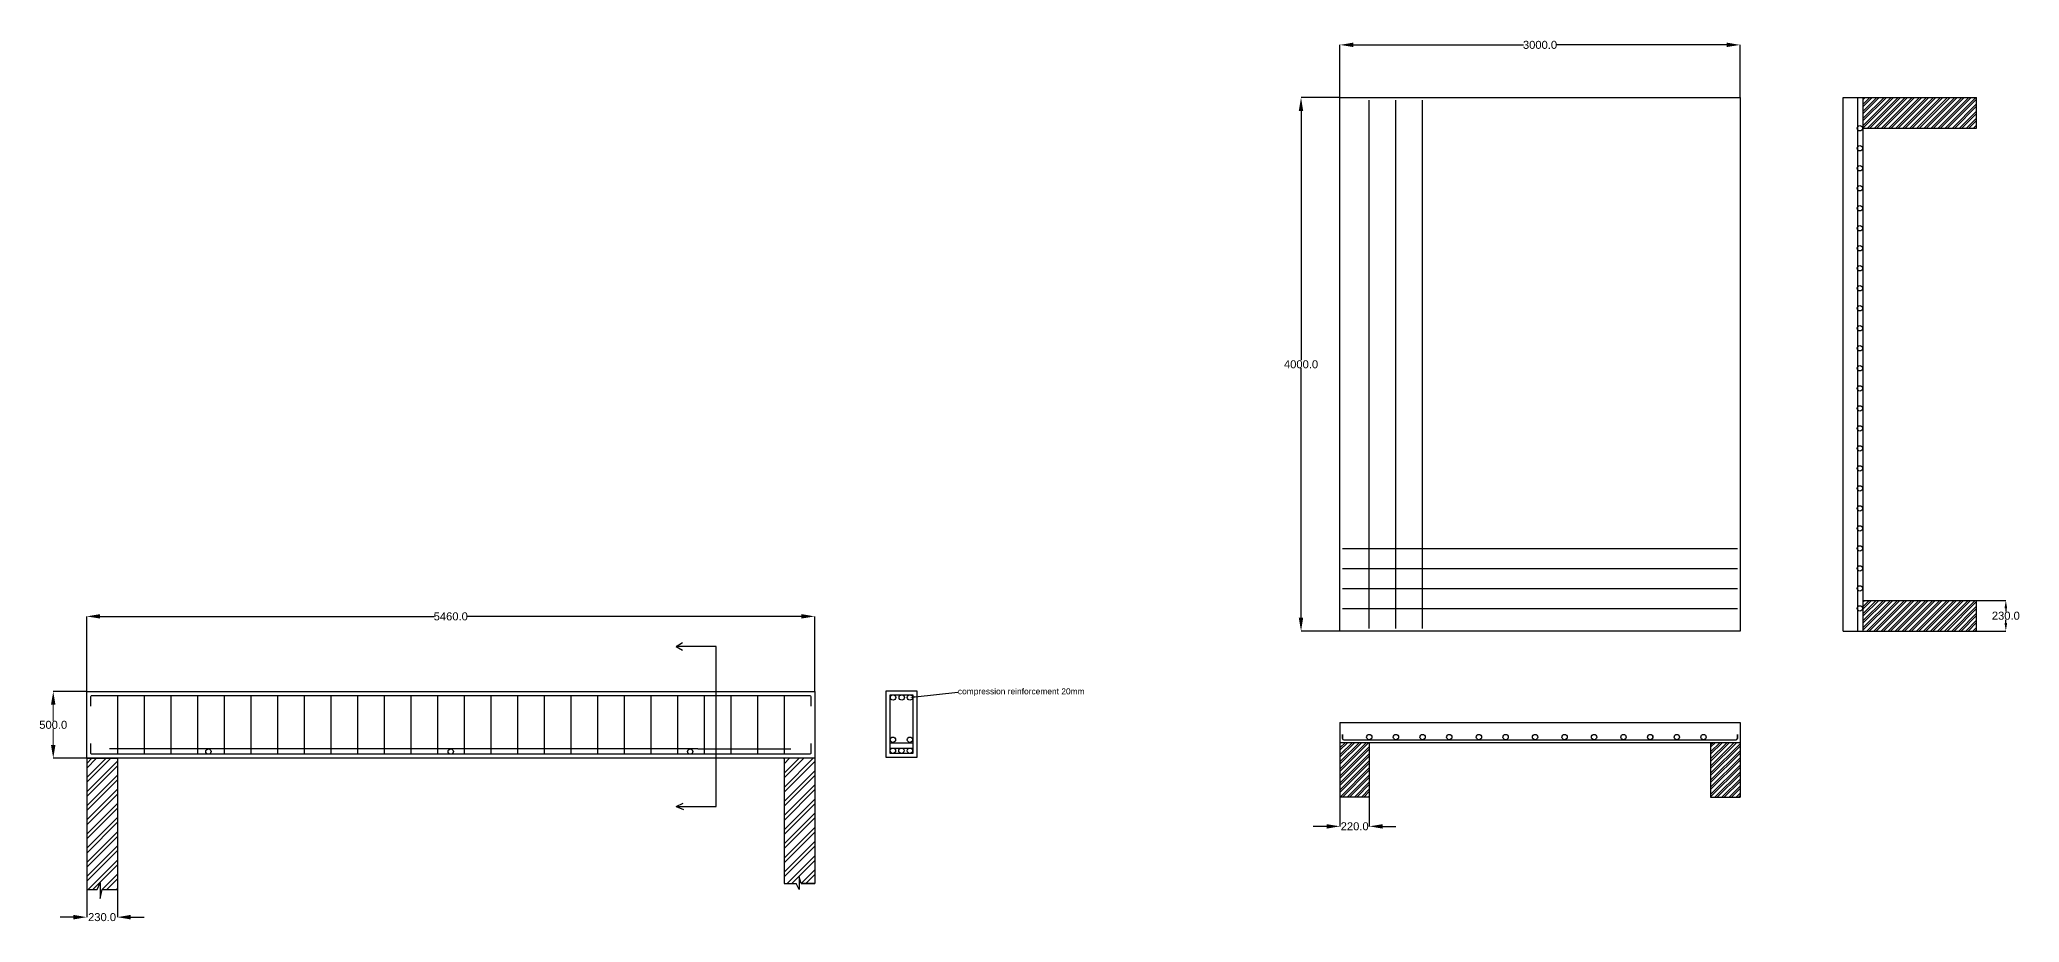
# Model space of a CAD drawing. Header units: millimetres. Extents: x 40145 to 205557, y -151835 to 42548.
# Drawn here: x 95506 to 110352, y 26145 to 32764 of the extents above; entities that cross this region are included whole.
import ezdxf
from ezdxf import colors
from ezdxf.entities.mleader import LeaderData, LeaderLine
from ezdxf.math import Vec2, Vec3

# ---------------------------------------------------------------- set-up
doc = ezdxf.new("R2010")
doc.units = ezdxf.units.MM
doc.styles.get("Standard").update_dxf_attribs({"font": 'arial.ttf'})
doc.dimstyles.get("Standard").update_dxf_attribs({"dimtxt": 0.18, "dimasz": 0.18, "dimexe": 0.18, "dimexo": 0.0625, "dimgap": 0.09, "dimtad": 0, "dimtih": 1, "dimtoh": 1, "dimdec": 4, "dimzin": 0, "dimdsep": 46, "dimtxsty": 'Standard', "dimcen": 0.09, "dimadec": 0, "dimazin": 0, "dimtfac": 1, "dimtdec": 4, "dimtofl": 0, "dimtmove": 0, "dimatfit": 3, "dimfxl": 1, "dimtolj": 1, "dimtzin": 0, "dimarcsym": 0})
pattern_1 = [(45, (91409.085, 27553.966), (-26.516504, 26.516504), []), (45, (91426.762, 27553.966), (-26.516504, 26.516504), [])]

# ---------------------------------------------------------------- blocks, each defined once
blk = doc.blocks.new('*D29')
at = {"color": 0, "lineweight": -2, "transparency": 16777216}
for p, q in [((105257, 32329), (105257, 32724)), ((105357, 32724), (106632, 32724)), ((108157, 32724), (106881, 32724)), ((108257, 32329), (108257, 32724))]:
    blk.add_line(p, q, dxfattribs=at)
at = {"color": 0, "transparency": 16777216}
for points in [[(105357, 32741), (105357, 32708), (105257, 32724)], [(108157, 32741), (108157, 32708), (108257, 32724)]]:
    blk.add_solid(points, dxfattribs=at)
at = {"layer": 'Defpoints', "color": 0, "transparency": 16777216}
for p in [(108257, 32724), (105257, 32329), (108257, 32329)]:
    blk.add_point(p, dxfattribs=at)
at = {"color": 0, "transparency": 16777216, "insert": (106757, 32724), "char_height": 60, "attachment_point": 5}
blk.add_mtext('\\A1;3000.0', dxfattribs=at)
blk = doc.blocks.new('*D30')
at = {"color": 0, "lineweight": -2, "transparency": 16777216}
for p, q in [((105257, 32329), (104965, 32329)), ((105257, 28329), (104965, 28329))]:
    blk.add_line(p, q, dxfattribs=at)
at = {"color": 0, "lineweight": -3, "transparency": 16777216}
for p, q in [((104965, 32229), (104965, 30360)), ((104965, 28429), (104965, 30299))]:
    blk.add_line(p, q, dxfattribs=at)
at = {"color": 0, "transparency": 16777216}
for points in [[(104948, 32229), (104981, 32229), (104965, 32329)], [(104948, 28429), (104981, 28429), (104965, 28329)]]:
    blk.add_solid(points, dxfattribs=at)
at = {"layer": 'Defpoints', "color": 0, "transparency": 16777216}
for p in [(105257, 32329), (104965, 28329), (105257, 28329)]:
    blk.add_point(p, dxfattribs=at)
at = {"color": 0, "transparency": 16777216, "insert": (104965, 30329), "char_height": 60, "attachment_point": 5}
blk.add_mtext('\\A1;4000.0', dxfattribs=at)
blk = doc.blocks.new('*D31')
at = {"color": 0, "lineweight": -2, "transparency": 16777216}
for p, q in [((95859, 27876), (95859, 28439)), ((95959, 28439), (98464, 28439)), ((101219, 28439), (98713, 28439)), ((101319, 27876), (101319, 28439))]:
    blk.add_line(p, q, dxfattribs=at)
at = {"color": 0, "transparency": 16777216}
for points in [[(95959, 28456), (95959, 28423), (95859, 28439)], [(101219, 28456), (101219, 28423), (101319, 28439)]]:
    blk.add_solid(points, dxfattribs=at)
at = {"layer": 'Defpoints', "color": 0, "transparency": 16777216}
for p in [(101319, 28439), (95859, 27876), (101319, 27876)]:
    blk.add_point(p, dxfattribs=at)
at = {"color": 0, "transparency": 16777216, "insert": (98589, 28439), "char_height": 60, "attachment_point": 5}
blk.add_mtext('\\A1;5460.0', dxfattribs=at)
blk = doc.blocks.new('*D32')
at = {"color": 0, "lineweight": -2, "transparency": 16777216}
for p, q in [((95859, 27876), (95608, 27876)), ((95859, 27376), (95608, 27376))]:
    blk.add_line(p, q, dxfattribs=at)
at = {"color": 0, "lineweight": 15, "transparency": 16777216}
for p, q in [((95608, 27776), (95608, 27656)), ((95608, 27476), (95608, 27595))]:
    blk.add_line(p, q, dxfattribs=at)
at = {"color": 0, "transparency": 16777216}
for points in [[(95591, 27776), (95625, 27776), (95608, 27876)], [(95591, 27476), (95625, 27476), (95608, 27376)]]:
    blk.add_solid(points, dxfattribs=at)
at = {"layer": 'Defpoints', "color": 0, "transparency": 16777216}
for p in [(95859, 27876), (95608, 27376), (95859, 27376)]:
    blk.add_point(p, dxfattribs=at)
at = {"color": 0, "transparency": 16777216, "insert": (95608, 27626), "char_height": 60, "attachment_point": 5}
blk.add_mtext('\\A1;500.0', dxfattribs=at)
blk = doc.blocks.new('*D33')
at = {"color": 0, "lineweight": -2, "transparency": 16777216}
for p, q in [((95859, 26392), (95859, 26184)), ((96089, 26392), (96089, 26184)), ((95759, 26184), (95659, 26184)), ((96189, 26184), (96289, 26184))]:
    blk.add_line(p, q, dxfattribs=at)
at = {"color": 0, "transparency": 16777216}
for points in [[(95759, 26201), (95759, 26167), (95859, 26184)], [(96189, 26201), (96189, 26167), (96089, 26184)]]:
    blk.add_solid(points, dxfattribs=at)
at = {"layer": 'Defpoints', "color": 0, "transparency": 16777216}
for p in [(95859, 26392), (96089, 26392), (96089, 26184)]:
    blk.add_point(p, dxfattribs=at)
at = {"color": 0, "transparency": 16777216, "insert": (95974, 26184), "char_height": 60, "attachment_point": 5}
blk.add_mtext('\\A1;230.0', dxfattribs=at)
blk = doc.blocks.new('*D34')
at = {"color": 0, "lineweight": -2, "transparency": 16777216}
for p, q in [((105257, 27087), (105257, 26864)), ((105477, 27087), (105477, 26864)), ((105157, 26865), (105057, 26865)), ((105577, 26865), (105677, 26865))]:
    blk.add_line(p, q, dxfattribs=at)
at = {"color": 0, "transparency": 16777216}
for points in [[(105157, 26881), (105157, 26848), (105257, 26865)], [(105577, 26881), (105577, 26848), (105477, 26865)]]:
    blk.add_solid(points, dxfattribs=at)
at = {"layer": 'Defpoints', "color": 0, "transparency": 16777216}
for p in [(105257, 27087), (105477, 27087), (105477, 26865)]:
    blk.add_point(p, dxfattribs=at)
at = {"color": 0, "transparency": 16777216, "insert": (105367, 26865), "char_height": 60, "attachment_point": 5}
blk.add_mtext('\\A1;220.0', dxfattribs=at)
blk = doc.blocks.new('*D35')
at = {"color": 0, "lineweight": -2, "transparency": 16777216}
for p, q in [((110031, 28559), (110250, 28559)), ((110250, 28499), (110250, 28475)), ((110250, 28389), (110250, 28413)), ((110031, 28329), (110250, 28329))]:
    blk.add_line(p, q, dxfattribs=at)
at = {"color": 0, "transparency": 16777216}
for points in [[(110240, 28499), (110260, 28499), (110250, 28559)], [(110240, 28389), (110260, 28389), (110250, 28329)]]:
    blk.add_solid(points, dxfattribs=at)
at = {"layer": 'Defpoints', "color": 0, "transparency": 16777216}
for p in [(110031, 28559), (110031, 28329), (110250, 28329)]:
    blk.add_point(p, dxfattribs=at)
at = {"color": 0, "transparency": 16777216, "insert": (110250, 28444), "char_height": 60, "attachment_point": 5}
blk.add_mtext('\\A1;230.0', dxfattribs=at)

msp = doc.modelspace()

# ---------------------------------------------------------------- hatches: boundary and pattern name
h = msp.add_hatch()
h.set_pattern_fill('ANSI32', color=256, scale=100)
h.set_pattern_definition(pattern_1)
h.paths.add_polyline_path([(110031.03429, 28329.22768), (110031.03429, 28559.22768), (109181.03429, 28559.22768), (109181.03429, 28329.22768)])
h.paths.add_polyline_path([(109181.03429, 32329.22768), (109181.03429, 32099.22768), (110031.03429, 32099.22768), (110031.03429, 32329.22768)])
h = msp.add_hatch()
h.set_pattern_fill('ANSI32', color=256, scale=100)
h.set_pattern_definition(pattern_1)
h.paths.add_polyline_path([(105476.61651, 27494.38987), (105256.61651, 27494.38987), (105256.61651, 27087.3007), (105476.61651, 27087.3007)])
h.paths.add_polyline_path([(108256.61651, 27494.38987), (108036.61651, 27494.38987), (108036.61651, 27083.29929), (108256.61651, 27083.29929)])
h = msp.add_hatch()
h.set_pattern_fill('ANSI32', color=256, scale=200)
h.set_pattern_definition([(45, (91409.085, 27553.966), (-53.033, 53.033), []), (45, (91444.44, 27553.966), (-53.033, 53.033), [])])
h.paths.add_polyline_path([(96088.82872, 27375.62105), (95858.82872, 27375.62105), (95858.82872, 26392.37238), (96088.82872, 26392.37238), (96088.82872, 26395.57656)])
h.paths.add_polyline_path([(101318.82872, 27375.62105), (101088.82872, 27375.62105), (101088.82872, 26437.00402), (101318.82872, 26437.00402)])

# ---------------------------------------------------------------- linework, layer by layer
for p, q in [((105476.61651, 28349.22768), (105476.61651, 32309.22768)), ((105676.61651, 28349.22768), (105676.61651, 32309.22768)), ((105876.61651, 28349.22768), (105876.61651, 32309.22768)), ((109031.03429, 28329.22768), (109031.03429, 32329.22768)), ((109031.03429, 32329.22768), (110031.03429, 32329.22768)), ((109141.03429, 28329.22768), (109141.03429, 32329.22768)), ((109181.03429, 28329.22768), (109181.03429, 32329.22768)), ((110031.03429, 32099.22768), (110031.03429, 32329.22768)), ((109181.03429, 32099.22768), (110031.03429, 32099.22768)), ((105276.61651, 28949.22768), (108236.61651, 28949.22768)), ((105276.61651, 28799.22768), (108236.61651, 28799.22768)), ((105276.61651, 28649.22768), (108236.61651, 28649.22768)), ((109181.03429, 28559.22768), (110031.03429, 28559.22768)), ((110031.03429, 28329.22768), (110031.03429, 28559.22768)), ((105276.61651, 28499.22768), (108236.61651, 28499.22768)), ((100278.32614, 28212.67474), (100327.53983, 28242.2539)), ((100278.32614, 28212.67474), (100325.85845, 28186.80305)), ((109031.03429, 28329.22768), (110031.03429, 28329.22768)), ((96088.82872, 27845.62105), (96088.82872, 27405.62105)), ((96288.82872, 27845.62105), (96288.82872, 27405.62105)), ((96488.82872, 27845.62105), (96488.82872, 27405.62105)), ((96688.82872, 27845.62105), (96688.82872, 27405.62105)), ((96888.82872, 27845.62105), (96888.82872, 27405.62105)), ((97088.82872, 27845.62105), (97088.82872, 27405.62105)), ((97288.82872, 27845.62105), (97288.82872, 27405.62105)), ((97488.82872, 27845.62105), (97488.82872, 27405.62105)), ((97688.82872, 27845.62105), (97688.82872, 27405.62105)), ((97888.82872, 27845.62105), (97888.82872, 27405.62105)), ((98088.82872, 27845.62105), (98088.82872, 27405.62105)), ((98288.82872, 27845.62105), (98288.82872, 27405.62105)), ((98488.82872, 27845.62105), (98488.82872, 27405.62105)), ((98688.82872, 27845.62105), (98688.82872, 27405.62105)), ((98888.82872, 27845.62105), (98888.82872, 27405.62105)), ((99088.82872, 27845.62105), (99088.82872, 27405.62105)), ((99288.82872, 27845.62105), (99288.82872, 27405.62105)), ((99488.82872, 27845.62105), (99488.82872, 27405.62105)), ((99688.82872, 27845.62105), (99688.82872, 27405.62105)), ((99888.82872, 27845.62105), (99888.82872, 27405.62105)), ((100088.82872, 27845.62105), (100088.82872, 27405.62105)), ((100288.82872, 27845.62105), (100288.82872, 27405.62105)), ((100488.82872, 27845.62105), (100488.82872, 27405.62105)), ((100688.82872, 27845.62105), (100688.82872, 27405.62105)), ((100888.82872, 27845.62105), (100888.82872, 27405.62105)), ((101088.82872, 27845.62105), (101088.82872, 27405.62105)), ((105256.61651, 27644.38987), (105256.61651, 27644.38987)), ((105256.61651, 27644.38987), (108256.61651, 27644.38987)), ((105256.61651, 27644.38987), (105256.61651, 27087.3007)), ((108256.61651, 27644.38987), (108256.61651, 27083.29929)), ((101883.24102, 27492.20283), (102053.24102, 27492.20283)), ((105256.61651, 27514.38987), (105256.61651, 27514.38987)), ((105256.61651, 27514.38987), (105256.61651, 27514.38987)), ((105256.61651, 27514.38987), (105256.61651, 27514.38987)), ((105256.61651, 27514.38987), (105256.61651, 27514.38987)), ((105256.61651, 27514.38987), (105256.61651, 27514.38987)), ((105256.61651, 27494.38987), (108256.61651, 27494.38987)), ((105276.61651, 27554.38987), (105276.61651, 27524.38987)), ((105276.61651, 27524.38987), (105276.61651, 27554.38987)), ((105286.61651, 27514.38987), (108226.61651, 27514.38987)), ((105476.61651, 27494.38987), (105476.61651, 27087.3007)), ((108036.61651, 27494.38987), (108036.61651, 27083.29929)), ((108236.61651, 27554.38987), (108236.61651, 27524.38987)), ((108236.61651, 27524.38987), (108236.61651, 27554.38987)), ((108236.61651, 27554.38987), (108236.61651, 27554.38987)), ((95858.82872, 27375.62105), (95858.82872, 26392.37238)), ((95858.82872, 27375.62105), (96088.82872, 27375.62105)), ((96771.80641, 27445.62105), (96029.43272, 27445.62105)), ((96088.82872, 27375.62105), (96088.82872, 26395.57656)), ((100442.32485, 27445.62105), (96771.80641, 27445.62105)), ((100442.32485, 27445.62105), (101139.30724, 27445.62105)), ((101318.82872, 27375.62105), (101088.82872, 27375.62105)), ((101088.82872, 27375.62105), (101088.82872, 27375.62105)), ((101088.82872, 27375.62105), (101088.82872, 26437.00402)), ((101318.82872, 27375.62105), (101318.82872, 26437.00402)), ((101883.24102, 27412.20283), (101883.24102, 27452.20283)), ((101883.24102, 27452.20283), (102053.24102, 27452.20283)), ((101883.24102, 27412.20283), (101883.24102, 27442.20283)), ((101883.24102, 27412.20283), (101883.24102, 27432.20283)), ((100278.32614, 27012.67474), (100332.58409, 27039.13859)), ((105256.61651, 27087.3007), (105476.61651, 27087.3007)), ((108036.61651, 27083.29929), (108256.61651, 27083.29929)), ((100278.32614, 27012.67474), (100334.26548, 26990.40906)), ((95937.1808, 26392.37238), (95958.91636, 26441.85992)), ((95958.91636, 26441.85992), (95958.91636, 26324.56337)), ((101088.82872, 26437.00402), (101178.61974, 26437.00402)), ((101088.82872, 26437.00402), (101178.61974, 26437.00402)), ((101088.82872, 26437.00402), (101178.61974, 26437.00402)), ((101088.82872, 26437.00402), (101178.61974, 26437.00402)), ((101088.82872, 26437.00402), (101178.61974, 26437.00402)), ((101088.82872, 26437.00402), (101178.61974, 26437.00402)), ((101088.82872, 26437.00402), (101178.61974, 26437.00402)), ((101201.24845, 26391.63858), (101178.61974, 26437.00402)), ((101216.3096, 26437.00402), (101201.24845, 26487.59159)), ((101201.24845, 26487.59159), (101201.24845, 26391.63858)), ((101204.62407, 26437.00402), (101204.62407, 26437.00402)), ((101216.3096, 26437.00402), (101318.82872, 26437.00402)), ((101318.82872, 26437.00402), (101216.3096, 26437.00402)), ((95858.82872, 26392.37238), (95937.1808, 26392.37238)), ((95858.82872, 26392.37238), (95937.1808, 26392.37238)), ((95958.91636, 26324.56337), (95973.82872, 26392.37238)), ((95973.82872, 26392.37238), (96088.82872, 26392.37238)), ((96088.82872, 26395.57656), (96088.82872, 26392.37238))]:
    msp.add_line(p, q)
for points in [[(105256.61651, 32329.22768), (108256.61651, 32329.22768), (108256.61651, 28329.22768), (105256.61651, 28329.22768)], [(95858.82872, 27875.62105), (101318.82872, 27875.62105), (101318.82872, 27375.62105), (95858.82872, 27375.62105)], [(101853.24102, 27882.20283), (102083.24102, 27882.20283), (102083.24102, 27382.20283), (101853.24102, 27382.20283)], [(101883.24102, 27852.20283), (102053.24102, 27852.20283), (102053.24102, 27412.20283), (101883.24102, 27412.20283)]]:
    msp.add_lwpolyline(points, close=True)
msp.add_lwpolyline([(100278.32614, 27012.67474), (100578.32614, 27012.67474), (100578.32614, 28212.67474), (100278.32614, 28212.67474)])
for points in [[(95888.82872, 27765.62105), (95888.82872, 27835.62105, -0.4142135624), (95898.82872, 27845.62105), (101278.82872, 27845.62105, -0.4142135624), (101288.82872, 27835.62105), (101288.82872, 27765.62105)], [(101288.82872, 27485.62105), (101288.82872, 27415.62105, -0.4142135624), (101278.82872, 27405.62105), (95898.82872, 27405.62105, -0.4142135624), (95888.82872, 27415.62105), (95888.82872, 27485.62105)]]:
    msp.add_lwpolyline(points, format="xyb")
for centre in [(109155.90592, 32098.97903), (109155.90592, 31948.97903), (109155.90592, 31798.97903), (109155.90592, 31648.97903), (109155.90592, 31498.97903), (109155.90592, 31348.97903), (109155.90592, 31198.97903), (109155.90592, 31048.97903), (109155.90592, 30898.97903), (109155.90592, 30748.97903), (109155.90592, 30598.97903), (109155.90592, 30448.97903), (109155.90592, 30298.97903), (109155.90592, 30148.97903), (109155.90592, 29998.97903), (109155.90592, 29848.97903), (109155.90592, 29698.97903), (109155.90592, 29548.97903), (109155.90592, 29398.97903), (109155.90592, 29248.97903), (109155.90592, 29098.97903), (109155.90592, 28948.97903), (109155.90592, 28798.97903), (109155.90592, 28648.97903), (109155.90592, 28498.97903), (101905.28865, 27831.14883), (101970.89676, 27831.14883), (102032.03944, 27831.14883), (101904.32664, 27514.471), (102031.87559, 27514.471), (105476.61651, 27534.38987), (105676.61651, 27534.38987), (105676.61651, 27534.38987), (105876.61651, 27534.38987), (105876.61651, 27534.38987), (105876.61651, 27534.38987), (105876.61651, 27534.38987), (106076.61651, 27534.38987), (106076.61651, 27534.38987), (106076.61651, 27534.38987), (106299.14369, 27534.38987), (106299.14369, 27534.38987), (106499.14369, 27534.38987), (106499.14369, 27534.38987), (106720.16005, 27534.38987), (106941.1764, 27534.38987), (107162.19276, 27534.38987), (107383.20912, 27534.38987), (107583.20912, 27534.38987), (107583.20912, 27534.38987), (107583.67343, 27534.38987), (107783.20912, 27534.38987), (107983.20912, 27534.38987), (96771.80641, 27425.62105), (98588.82872, 27425.62105), (100383.85723, 27425.62105), (101904.32664, 27432.20283), (101968.24102, 27432.20283), (102031.87559, 27432.20283)]:
    msp.add_circle(centre, 20)
for centre, start, end in [((105286.61651, 27524.38987), 180, 270), ((108226.61651, 27524.38987), 270, 0)]:
    msp.add_arc(centre, 10, start, end)

# ---------------------------------------------------------------- dimensions: what is measured, and where the dimension line sits
for base, p1, p2, picture, middle in [((108256.61651, 32724.31344), (105256.61651, 32329.22768), (108256.61651, 32329.22768), '*D29', (106756.61651, 32724.31344)), ((101318.82872, 28439.23012), (95858.82872, 27875.62105), (101318.82872, 27875.62105), '*D31', (98588.82872, 28439.23012)), ((105476.61651, 26864.65604), (105256.61651, 27087.3007), (105476.61651, 27087.3007), '*D34', (105366.61651, 26864.65604)), ((96088.82872, 26184.1403), (95858.82872, 26392.37238), (96088.82872, 26392.37238), '*D33', (95973.82872, 26184.1403))]:
    dim = msp.add_linear_dim(base=base, p1=p1, p2=p2, dimstyle='Standard', override={"dimtxt": 60, "dimasz": 100, "dimdec": 1})
    dim.commit()
    dim.dimension.update_dxf_attribs({"geometry": picture, "text_midpoint": middle})
for base, p1, p2, override, picture, middle in [((104964.68509, 28329.22768), (105256.61651, 32329.22768), (105256.61651, 28329.22768), {"dimtxt": 60, "dimasz": 100, "dimdec": 1, "dimlwd": 65533}, '*D30', (104964.68509, 30329.22768)), ((110249.54378, 28329.22768), (110031.03429, 28559.22768), (110031.03429, 28329.22768), {"dimtxt": 60, "dimasz": 60, "dimdec": 1}, '*D35', (110249.54378, 28444.22768)), ((95607.94566, 27375.62105), (95858.82872, 27875.62105), (95858.82872, 27375.62105), {"dimtxt": 60, "dimasz": 100, "dimdec": 1, "dimlwd": 15}, '*D32', (95607.94566, 27625.62105))]:
    dim = msp.add_linear_dim(base=base, p1=p1, p2=p2, angle=90, dimstyle='Standard', override=override)
    dim.commit()
    dim.dimension.update_dxf_attribs({"geometry": picture, "text_midpoint": middle})

# ---------------------------------------------------------------- leaders
ml = msp.add_multileader_mtext('Standard')
ml.set_content('compression reinforcement 20mm', color=256)
ml.set_leader_properties()
ml.build(insert=Vec2(0, 0))
ml.multileader.update_dxf_attribs({"dogleg_length": 0.36, "arrow_head_size": 40})
ctx = ml.context
ctx.base_point, ctx.char_height, ctx.arrow_head_size, ctx.landing_gap_size, ctx.plane_origin = Vec3(102391.55854, 27871.02428), 45, 40, 0.09, Vec3(102032.03944, 27831.14883)
notes = []
notes.append((ctx, [(0, (1, 1, 0), (102391.19854, 27871.02428), (1, 0), 0.36, [(0, [(102032.03944, 27831.14883)], 0, [])])]))
ctx.mtext.insert, ctx.mtext.flow_direction = Vec3(102391.64854, 27899.77087), 5
for ctx, leaders in notes:
    for number, flags, end, landing, length, lines in leaders:
        leader = LeaderData()
        leader.index, (leader.has_last_leader_line, leader.has_dogleg_vector, leader.attachment_direction) = number, flags
        leader.last_leader_point, leader.dogleg_vector, leader.dogleg_length = Vec3(end), Vec3(landing), length
        for number, points, colour, breaks in lines:
            line = LeaderLine()
            line.index, line.vertices, line.color, line.breaks = number, Vec3.list(points), colors.encode_raw_color(colour), breaks
            leader.lines.append(line)
        ctx.leaders.append(leader)

doc.saveas('drawing.dxf')
